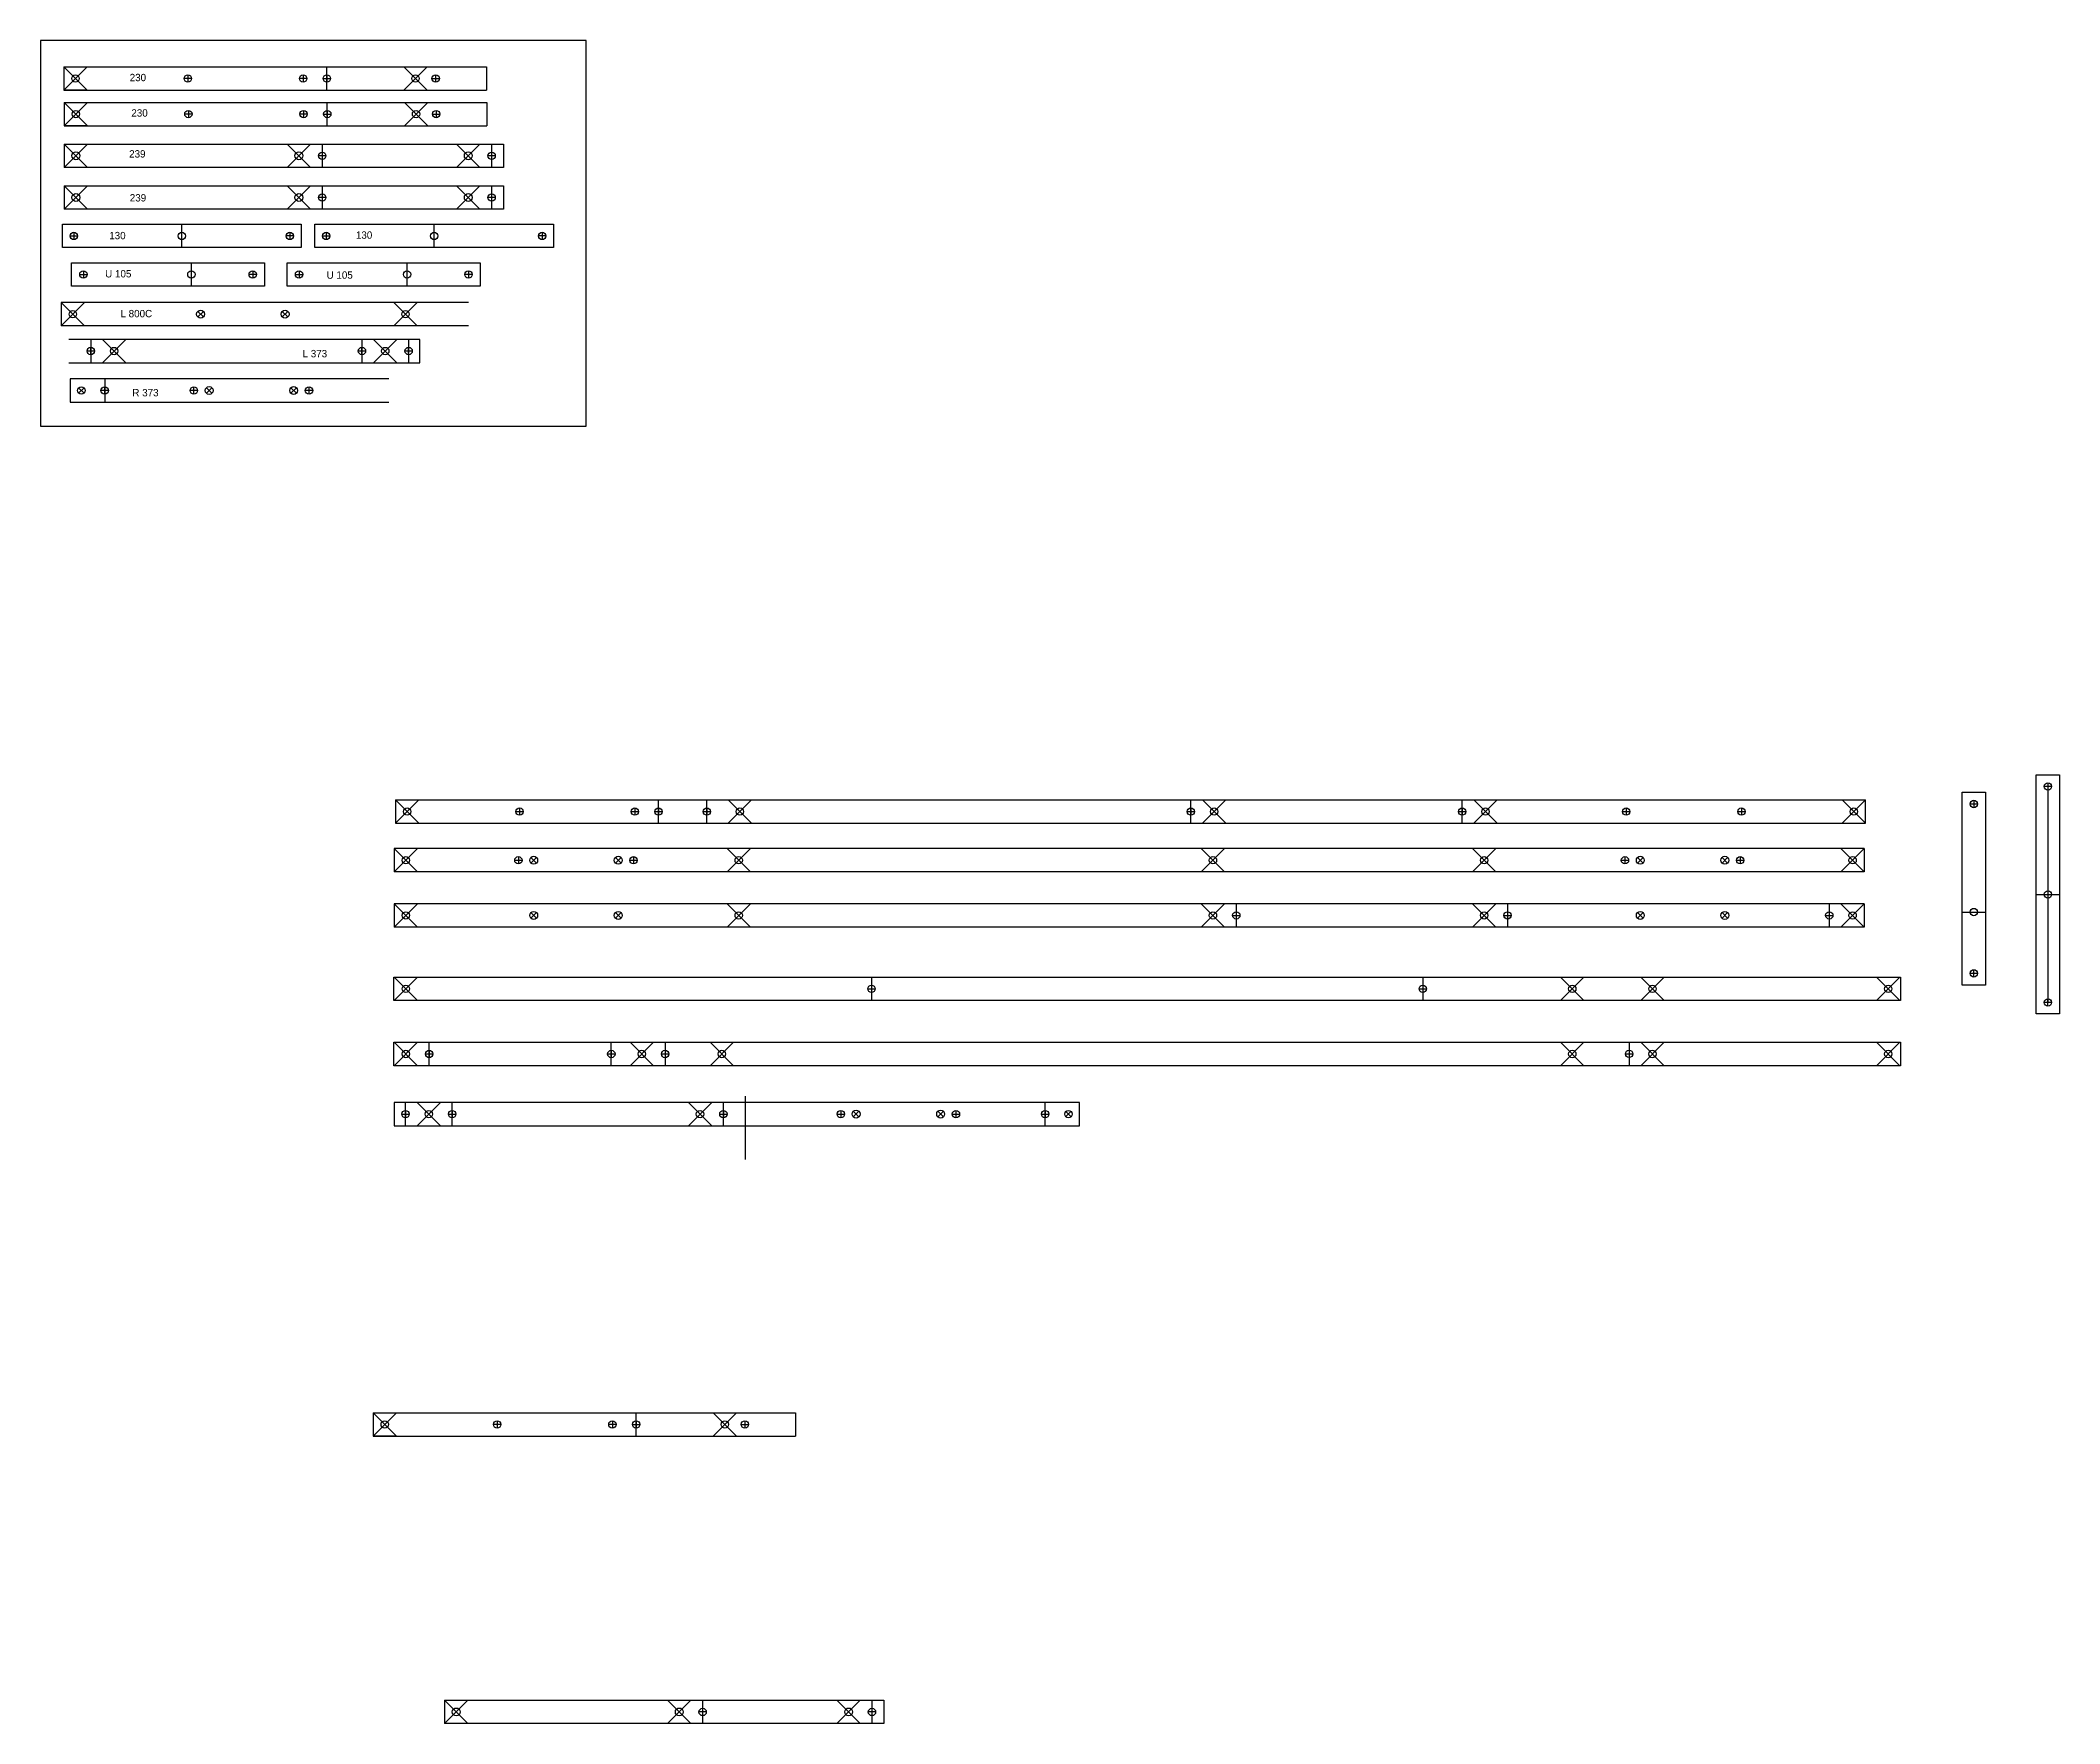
# Model space of a CAD drawing. Header units: millimetres. Extents: x -15418 to 43885, y -27590 to 23052.
# Drawn here: x 23527 to 24625, y -18605 to -17689 of the extents above; entities that cross this region are included whole.
import ezdxf

# ---------------------------------------------------------------- set-up
doc = ezdxf.new("R2010")
doc.units = ezdxf.units.MM
doc.header["$LTSCALE"] = 0.5
doc.layers.get('Defpoints').update_dxf_attribs({"color": 4})
for name, color, linetype in [('Layer1', 1, 'Continuous'), ('Layer2', 2, 'Continuous'), ('Layer3', 9, 'Continuous')]:
    doc.layers.add(name, color=color, linetype=linetype)

msp = doc.modelspace()

# ---------------------------------------------------------------- linework, layer by layer
at = {"layer": 'Defpoints', "transparency": 33554661}
for centre in [(23795.0036, -18135.0157), (23795.0036, -18135.0157), (23841.0036, -18135.0157), (23841.0036, -18135.0157), (24397.2036, -18135.0157), (24397.2036, -18135.0157), (24443.2036, -18135.0157), (24443.2036, -18135.0157), (23795.0036, -18165.0157), (23841.0036, -18165.0157), (24397.2036, -18165.0157), (24397.2036, -18165.0157), (24443.2036, -18165.0157), (23970.4475, -18273.1473), (23970.4475, -18273.1473), (24016.4475, -18273.1473), (24016.4475, -18273.1473), (23752.8685, -18598.5333), (23752.8685, -18598.5333), (23752.8685, -18598.5333), (23874.2385, -18598.5333), (23966.3985, -18598.5333)]:
    msp.add_circle(centre, 2.15, dxfattribs=at)
at = {"layer": 'Layer1', "transparency": 33554661}
for p, q in [((23526.5505, -17688.7918), (23526.5505, -17898.7918)), ((23823.5505, -17688.7918), (23526.5505, -17688.7918)), ((23823.5505, -17898.7918), (23823.5505, -17688.7918)), ((23539.2627, -17703.1668), (23551.9627, -17715.8668)), ((23539.2627, -17715.8668), (23551.9627, -17703.1668)), ((23539.2627, -17703.1668), (23551.9627, -17715.8668)), ((23539.2627, -17715.8668), (23551.9627, -17703.1668)), ((23539.2627, -17703.1668), (23539.2627, -17715.8668)), ((23539.2627, -17703.1668), (23769.2627, -17703.1668)), ((23608.8127, -17709.5168), (23604.8127, -17709.5168)), ((23606.8127, -17707.5168), (23606.8127, -17711.5168)), ((23671.5127, -17709.5168), (23667.5127, -17709.5168)), ((23669.5127, -17707.5168), (23669.5127, -17711.5168)), ((23680.425, -17709.5168), (23684.425, -17709.5168)), ((23682.425, -17715.8668), (23682.425, -17703.1668)), ((23682.425, -17707.5168), (23682.425, -17711.5168)), ((23737.0627, -17703.1668), (23724.3627, -17715.8668)), ((23737.0627, -17715.8668), (23724.3627, -17703.1668)), ((23739.6573, -17709.5168), (23743.6573, -17709.5168)), ((23741.6573, -17707.5168), (23741.6573, -17711.5168)), ((23769.2627, -17703.1668), (23769.2627, -17715.8668)), ((23551.9627, -17715.8668), (23539.2627, -17715.8668)), ((23551.9627, -17715.8668), (23539.2627, -17715.8668)), ((23551.9627, -17715.8668), (23539.2627, -17715.8668)), ((23551.9627, -17715.8668), (23539.2627, -17715.8668)), ((23539.2627, -17715.8668), (23769.2627, -17715.8668)), ((23539.5285, -17722.5453), (23552.2285, -17735.2453)), ((23539.5285, -17735.2453), (23552.2285, -17722.5453)), ((23539.5285, -17722.5453), (23552.2285, -17735.2453)), ((23539.5285, -17735.2453), (23552.2285, -17722.5453)), ((23539.5285, -17722.5453), (23539.5285, -17735.2453)), ((23539.5285, -17722.5453), (23769.5285, -17722.5453)), ((23682.6908, -17735.2453), (23682.6908, -17722.5453)), ((23737.3285, -17722.5453), (23724.6285, -17735.2453)), ((23737.3285, -17735.2453), (23724.6285, -17722.5453)), ((23769.5285, -17722.5453), (23769.5285, -17735.2453)), ((23552.2285, -17735.2453), (23539.5285, -17735.2453)), ((23552.2285, -17735.2453), (23539.5285, -17735.2453)), ((23552.2285, -17735.2453), (23539.5285, -17735.2453)), ((23552.2285, -17735.2453), (23539.5285, -17735.2453)), ((23539.5285, -17735.2453), (23769.5285, -17735.2453)), ((23609.0785, -17728.8953), (23605.0785, -17728.8953)), ((23607.0785, -17726.8953), (23607.0785, -17730.8953)), ((23671.7785, -17728.8953), (23667.7785, -17728.8953)), ((23669.7785, -17726.8953), (23669.7785, -17730.8953)), ((23680.6908, -17728.8953), (23684.6908, -17728.8953)), ((23682.6908, -17726.8953), (23682.6908, -17730.8953)), ((23739.9231, -17728.8953), (23743.9231, -17728.8953)), ((23741.9231, -17726.8953), (23741.9231, -17730.8953)), ((23539.5285, -17745.2453), (23539.5285, -17757.9453)), ((23539.5285, -17745.2453), (23778.5285, -17745.2453)), ((23539.5285, -17757.9453), (23552.2285, -17745.2453)), ((23539.5285, -17757.9453), (23552.2285, -17745.2453)), ((23539.5285, -17745.2453), (23552.2285, -17757.9453)), ((23660.8985, -17757.9453), (23673.5985, -17745.2453)), ((23660.8985, -17757.9453), (23673.5985, -17745.2453)), ((23660.8985, -17745.2453), (23673.5985, -17757.9453)), ((23679.9485, -17745.2453), (23679.9485, -17757.9453)), ((23753.0585, -17757.9453), (23765.7585, -17745.2453)), ((23753.0585, -17757.9453), (23765.7585, -17745.2453)), ((23753.0585, -17745.2453), (23765.7585, -17757.9453)), ((23772.1085, -17745.2453), (23772.1085, -17757.9453)), ((23778.5285, -17745.2453), (23778.5285, -17757.9453)), ((23681.9485, -17751.5953), (23677.9485, -17751.5953)), ((23679.9485, -17749.5953), (23679.9485, -17753.5953)), ((23774.1085, -17751.5953), (23770.1085, -17751.5953)), ((23772.1085, -17749.5953), (23772.1085, -17753.5953)), ((23778.5285, -17757.9453), (23539.5285, -17757.9453)), ((23539.5285, -17767.9453), (23539.5285, -17780.6453)), ((23539.5285, -17767.9453), (23778.5285, -17767.9453)), ((23539.5285, -17780.6453), (23552.2285, -17767.9453)), ((23539.5285, -17780.6453), (23552.2285, -17767.9453)), ((23539.5285, -17767.9453), (23552.2285, -17780.6453)), ((23660.8985, -17780.6453), (23673.5985, -17767.9453)), ((23660.8985, -17780.6453), (23673.5985, -17767.9453)), ((23660.8985, -17767.9453), (23673.5985, -17780.6453)), ((23679.9485, -17767.9453), (23679.9485, -17780.6453)), ((23753.0585, -17780.6453), (23765.7585, -17767.9453)), ((23753.0585, -17780.6453), (23765.7585, -17767.9453)), ((23753.0585, -17767.9453), (23765.7585, -17780.6453)), ((23772.1085, -17767.9453), (23772.1085, -17780.6453)), ((23778.5285, -17767.9453), (23778.5285, -17780.6453)), ((23681.9485, -17774.2953), (23677.9485, -17774.2953)), ((23679.9485, -17772.2953), (23679.9485, -17776.2953)), ((23774.1085, -17774.2953), (23770.1085, -17774.2953)), ((23772.1085, -17772.2953), (23772.1085, -17776.2953)), ((23538.5531, -17788.8929), (23668.5531, -17788.8929)), ((23538.5531, -17801.5929), (23538.5531, -17788.8929)), ((23778.5285, -17780.6453), (23539.5285, -17780.6453)), ((23603.5531, -17801.5929), (23603.5531, -17788.8929)), ((23668.5531, -17788.8929), (23668.5531, -17801.5929)), ((23675.8129, -17788.8929), (23805.8129, -17788.8929)), ((23675.8129, -17801.5929), (23675.8129, -17788.8929)), ((23740.8129, -17801.5929), (23740.8129, -17788.8929)), ((23805.8129, -17788.8929), (23805.8129, -17801.5929)), ((23542.7731, -17795.2429), (23546.7731, -17795.2429)), ((23544.7731, -17793.2429), (23544.7731, -17797.2429)), ((23664.3331, -17795.2429), (23660.3331, -17795.2429)), ((23662.3331, -17793.2429), (23662.3331, -17797.2429)), ((23680.0329, -17795.2429), (23684.0329, -17795.2429)), ((23682.0329, -17793.2429), (23682.0329, -17797.2429)), ((23801.5929, -17795.2429), (23797.5929, -17795.2429)), ((23799.5929, -17793.2429), (23799.5929, -17797.2429)), ((23668.5531, -17801.5929), (23538.5531, -17801.5929)), ((23543.5129, -17809.808), (23648.5129, -17809.808)), ((23543.5129, -17822.508), (23543.5129, -17809.808)), ((23608.7129, -17822.508), (23608.7129, -17809.808)), ((23648.5129, -17809.808), (23648.5129, -17822.508)), ((23660.8926, -17809.808), (23765.8926, -17809.808)), ((23660.8926, -17822.508), (23660.8926, -17809.808)), ((23805.8129, -17801.5929), (23675.8129, -17801.5929)), ((23726.0926, -17822.508), (23726.0926, -17809.808)), ((23765.8926, -17809.808), (23765.8926, -17822.508)), ((23648.5129, -17822.508), (23543.5129, -17822.508)), ((23547.9329, -17816.158), (23551.9329, -17816.158)), ((23549.9329, -17814.158), (23549.9329, -17818.158)), ((23644.0929, -17816.158), (23640.0929, -17816.158)), ((23642.0929, -17814.158), (23642.0929, -17818.158)), ((23765.8926, -17822.508), (23660.8926, -17822.508)), ((23665.3126, -17816.158), (23669.3126, -17816.158)), ((23667.3126, -17814.158), (23667.3126, -17818.158)), ((23761.4726, -17816.158), (23757.4726, -17816.158)), ((23759.4726, -17814.158), (23759.4726, -17818.158)), ((23759.5125, -17831.4577), (23537.8183, -17831.4577)), ((23537.8183, -17844.1577), (23550.5183, -17831.4577)), ((23537.8183, -17831.4577), (23550.5183, -17844.1577)), ((23537.8183, -17831.4577), (23537.8183, -17844.1577)), ((23731.6183, -17831.4577), (23718.9183, -17844.1577)), ((23718.9183, -17844.1577), (23731.6183, -17831.4577)), ((23718.9183, -17844.1577), (23731.6183, -17831.4577)), ((23718.9183, -17831.4577), (23731.6183, -17844.1577)), ((23759.5125, -17844.1577), (23537.8183, -17844.1577)), ((23612.198, -17839.328), (23615.2385, -17836.2874)), ((23612.198, -17836.2874), (23615.2385, -17839.328)), ((23658.198, -17839.328), (23661.2385, -17836.2874)), ((23658.198, -17836.2874), (23661.2385, -17839.328)), ((23733.0639, -17851.5226), (23542.0517, -17851.5226)), ((23553.9578, -17851.5226), (23553.9578, -17864.2226)), ((23553.9578, -17859.8726), (23553.9578, -17855.8726)), ((23573.0078, -17851.5226), (23560.3078, -17864.2226)), ((23573.0078, -17851.5226), (23560.3078, -17864.2226)), ((23573.0078, -17851.5226), (23560.3078, -17864.2226)), ((23573.0078, -17864.2226), (23560.3078, -17851.5226)), ((23701.5578, -17851.5226), (23701.5578, -17864.2226)), ((23701.5578, -17859.8726), (23701.5578, -17855.8726)), ((23720.6078, -17864.2226), (23707.9078, -17851.5226)), ((23720.6078, -17851.5226), (23707.9078, -17864.2226)), ((23720.6078, -17864.2226), (23707.9078, -17851.5226)), ((23726.9578, -17851.5226), (23726.9578, -17864.2226)), ((23726.9578, -17859.8726), (23726.9578, -17855.8726)), ((23733.0639, -17864.2226), (23733.0639, -17851.5226)), ((23542.0517, -17864.2226), (23733.0639, -17864.2226)), ((23555.9578, -17857.8726), (23551.9578, -17857.8726)), ((23703.5578, -17857.8726), (23699.5578, -17857.8726)), ((23728.9578, -17857.8726), (23724.9578, -17857.8726)), ((23716.1768, -17872.9758), (23542.7263, -17872.9758)), ((23542.7263, -17872.9758), (23542.7263, -17885.6758)), ((23550.3527, -17877.8055), (23547.3122, -17880.8461)), ((23550.3527, -17880.8461), (23547.3122, -17877.8055)), ((23561.5324, -17872.9758), (23561.5324, -17885.6758)), ((23561.5324, -17881.3258), (23561.5324, -17877.3258)), ((23610.0324, -17881.3258), (23610.0324, -17877.3258)), ((23619.9027, -17877.8055), (23616.8622, -17880.8461)), ((23619.9027, -17880.8461), (23616.8622, -17877.8055)), ((23665.9027, -17877.8055), (23662.8622, -17880.8461)), ((23665.9027, -17880.8461), (23662.8622, -17877.8055)), ((23672.7324, -17881.3258), (23672.7324, -17877.3258)), ((23542.7263, -17885.6758), (23716.1768, -17885.6758)), ((23563.5324, -17879.3258), (23559.5324, -17879.3258)), ((23612.0324, -17879.3258), (23608.0324, -17879.3258)), ((23674.7324, -17879.3258), (23670.7324, -17879.3258)), ((23526.5505, -17898.7918), (23823.5505, -17898.7918)), ((23719.7771, -18102.1757), (24519.7771, -18102.1757)), ((23719.7771, -18102.1757), (23732.4771, -18114.8757)), ((23719.7771, -18114.8757), (23732.4771, -18102.1757)), ((23719.7771, -18102.1757), (23719.7771, -18114.8757)), ((23785.3271, -18108.5257), (23789.3271, -18108.5257)), ((23787.3271, -18106.5257), (23787.3271, -18110.5257)), ((23848.0271, -18108.5257), (23852.0271, -18108.5257)), ((23850.0271, -18106.5257), (23850.0271, -18110.5257)), ((23860.9394, -18108.5257), (23864.9394, -18108.5257)), ((23862.9394, -18114.8757), (23862.9394, -18102.1757)), ((23862.9394, -18106.5257), (23862.9394, -18110.5257)), ((23887.1944, -18108.5257), (23891.1944, -18108.5257)), ((23889.1944, -18114.8757), (23889.1944, -18102.1757)), ((23889.1944, -18106.5257), (23889.1944, -18110.5257)), ((23913.5771, -18102.1757), (23900.8771, -18114.8757)), ((23913.5771, -18114.8757), (23900.8771, -18102.1757)), ((23900.8771, -18102.1757), (23913.5771, -18114.8757)), ((23900.8771, -18114.8757), (23913.5771, -18102.1757)), ((23900.8771, -18102.1757), (23913.5771, -18114.8757)), ((23900.8771, -18114.8757), (23913.5771, -18102.1757)), ((24150.6394, -18108.5257), (24154.6394, -18108.5257)), ((24152.6394, -18114.8757), (24152.6394, -18102.1757)), ((24152.6394, -18106.5257), (24152.6394, -18110.5257)), ((24158.9894, -18102.1757), (24171.6894, -18114.8757)), ((24158.9894, -18114.8757), (24171.6894, -18102.1757)), ((24158.9894, -18102.1757), (24171.6894, -18114.8757)), ((24158.9894, -18114.8757), (24171.6894, -18102.1757)), ((24158.9894, -18102.1757), (24171.6894, -18114.8757)), ((24158.9894, -18114.8757), (24171.6894, -18102.1757)), ((24298.2394, -18108.5257), (24302.2394, -18108.5257)), ((24300.2394, -18114.8757), (24300.2394, -18102.1757)), ((24300.2394, -18106.5257), (24300.2394, -18110.5257)), ((24306.5894, -18102.1757), (24319.2894, -18114.8757)), ((24306.5894, -18114.8757), (24319.2894, -18102.1757)), ((24387.5271, -18108.5257), (24391.5271, -18108.5257)), ((24389.5271, -18106.5257), (24389.5271, -18110.5257)), ((24450.2271, -18108.5257), (24454.2271, -18108.5257)), ((24452.2271, -18106.5257), (24452.2271, -18110.5257)), ((24519.7771, -18102.1757), (24507.0771, -18114.8757)), ((24519.7771, -18114.8757), (24507.0771, -18102.1757)), ((24519.7771, -18114.8757), (24519.7771, -18102.1757)), ((23719.7771, -18114.8757), (24519.7771, -18114.8757)), ((23784.6536, -18135.0157), (23788.6536, -18135.0157)), ((23786.6536, -18133.0157), (23786.6536, -18137.0157)), ((23847.3536, -18135.0157), (23851.3536, -18135.0157)), ((23849.3536, -18133.0157), (23849.3536, -18137.0157)), ((24386.8536, -18135.0157), (24390.8536, -18135.0157)), ((24388.8536, -18133.0157), (24388.8536, -18137.0157)), ((24449.5536, -18135.0157), (24453.5536, -18135.0157)), ((24451.5536, -18133.0157), (24451.5536, -18137.0157)), ((24177.366, -18163.0157), (24177.366, -18167.0157)), ((24324.966, -18163.0157), (24324.966, -18167.0157)), ((24500.0536, -18163.0157), (24500.0536, -18167.0157)), ((24175.366, -18165.0157), (24179.366, -18165.0157)), ((24322.966, -18165.0157), (24326.966, -18165.0157)), ((24498.0536, -18165.0157), (24502.0536, -18165.0157)), ((23976.8036, -18205.0157), (23980.8036, -18205.0157)), ((23978.8036, -18203.0157), (23978.8036, -18207.0157)), ((24276.8036, -18205.0157), (24280.8036, -18205.0157)), ((24278.8036, -18203.0157), (24278.8036, -18207.0157)), ((23736.1536, -18240.4473), (23740.1536, -18240.4473)), ((23738.1536, -18238.4473), (23738.1536, -18242.4473)), ((23835.2536, -18240.4473), (23839.2536, -18240.4473)), ((23837.2536, -18238.4473), (23837.2536, -18242.4473)), ((23864.5036, -18240.4473), (23868.5036, -18240.4473)), ((23866.5036, -18238.4473), (23866.5036, -18242.4473)), ((24389.1036, -18240.3973), (24393.1036, -18240.3973)), ((24391.1036, -18238.3973), (24391.1036, -18242.3973)), ((23723.2098, -18273.1473), (23727.2098, -18273.1473)), ((23725.2098, -18271.1473), (23725.2098, -18275.1473)), ((23748.6098, -18273.1473), (23752.6098, -18273.1473)), ((23750.6098, -18271.1473), (23750.6098, -18275.1473)), ((23896.2098, -18273.1473), (23900.2098, -18273.1473)), ((23898.2098, -18271.1473), (23898.2098, -18275.1473)), ((24071.2975, -18273.1473), (24075.2975, -18273.1473)), ((24073.2975, -18271.1473), (24073.2975, -18275.1473)), ((23848.7219, -18442.0387), (23852.7219, -18442.0387)), ((23850.7219, -18440.0387), (23850.7219, -18444.0387)), ((23907.9542, -18442.0387), (23911.9542, -18442.0387)), ((23909.9542, -18440.0387), (23909.9542, -18444.0387))]:
    msp.add_line(p, q, dxfattribs=at)
for centre, radius in [((23545.6127, -17709.5168), 2), ((23545.6127, -17709.5168), 2), ((23545.6127, -17709.5168), 2), ((23545.6127, -17709.5168), 2), ((23545.6127, -17709.5168), 2), ((23545.6127, -17709.5168), 2), ((23606.8127, -17709.5168), 2), ((23606.8127, -17709.5168), 2), ((23669.5127, -17709.5168), 2), ((23669.5127, -17709.5168), 2), ((23682.425, -17709.5168), 2), ((23682.425, -17709.5168), 2), ((23730.7127, -17709.5168), 2), ((23741.6573, -17709.5168), 2), ((23741.6573, -17709.5168), 2), ((23545.8785, -17728.8953), 2), ((23545.8785, -17728.8953), 2), ((23545.8785, -17728.8953), 2), ((23545.8785, -17728.8953), 2), ((23545.8785, -17728.8953), 2), ((23545.8785, -17728.8953), 2), ((23607.0785, -17728.8953), 2), ((23607.0785, -17728.8953), 2), ((23669.7785, -17728.8953), 2), ((23669.7785, -17728.8953), 2), ((23682.6908, -17728.8953), 2), ((23682.6908, -17728.8953), 2), ((23730.9785, -17728.8953), 2), ((23741.9231, -17728.8953), 2), ((23741.9231, -17728.8953), 2), ((23545.8785, -17751.5953), 2.15), ((23545.8785, -17751.5953), 2.15), ((23545.8785, -17751.5953), 2.15), ((23667.2485, -17751.5953), 2.15), ((23679.9485, -17751.5953), 2), ((23679.9485, -17751.5953), 2), ((23759.4085, -17751.5953), 2.15), ((23772.1085, -17751.5953), 2), ((23772.1085, -17751.5953), 2), ((23545.8785, -17774.2953), 2.15), ((23545.8785, -17774.2953), 2.15), ((23545.8785, -17774.2953), 2.15), ((23667.2485, -17774.2953), 2.15), ((23679.9485, -17774.2953), 2), ((23679.9485, -17774.2953), 2), ((23759.4085, -17774.2953), 2.15), ((23772.1085, -17774.2953), 2), ((23772.1085, -17774.2953), 2), ((23544.7731, -17795.2429), 2), ((23544.7731, -17795.2429), 2), ((23603.5531, -17795.2429), 2), ((23662.3331, -17795.2429), 2), ((23662.3331, -17795.2429), 2), ((23682.0329, -17795.2429), 2), ((23682.0329, -17795.2429), 2), ((23740.8129, -17795.2429), 2), ((23799.5929, -17795.2429), 2), ((23799.5929, -17795.2429), 2), ((23549.9329, -17816.158), 2), ((23549.9329, -17816.158), 2), ((23608.7129, -17816.158), 2), ((23642.0929, -17816.158), 2), ((23642.0929, -17816.158), 2), ((23667.3126, -17816.158), 2), ((23667.3126, -17816.158), 2), ((23726.0926, -17816.158), 2), ((23759.4726, -17816.158), 2), ((23759.4726, -17816.158), 2), ((23544.1683, -17837.8077), 2), ((23613.7183, -17837.8077), 2.15), ((23659.7183, -17837.8077), 2.15), ((23725.2683, -17837.8077), 2), ((23553.9578, -17857.8726), 2), ((23553.9578, -17857.8726), 2), ((23566.6578, -17857.8726), 2), ((23566.6578, -17857.8726), 2), ((23566.6578, -17857.8726), 2), ((23566.6578, -17857.8726), 2), ((23566.6578, -17857.8726), 2), ((23566.6578, -17857.8726), 2), ((23566.6578, -17857.8726), 2), ((23566.6578, -17857.8726), 2), ((23566.6578, -17857.8726), 2), ((23701.5578, -17857.8726), 2), ((23701.5578, -17857.8726), 2), ((23714.2578, -17857.8726), 2), ((23726.9578, -17857.8726), 2), ((23726.9578, -17857.8726), 2), ((23548.8324, -17879.3258), 2), ((23561.5324, -17879.3258), 2), ((23561.5324, -17879.3258), 2), ((23610.0324, -17879.3258), 2), ((23610.0324, -17879.3258), 2), ((23618.3824, -17879.3258), 2.15), ((23618.3824, -17879.3258), 2.15), ((23664.3824, -17879.3258), 2.15), ((23664.3824, -17879.3258), 2.15), ((23672.7324, -17879.3258), 2), ((23672.7324, -17879.3258), 2), ((23726.1271, -18108.5257), 2), ((23787.3271, -18108.5257), 2), ((23787.3271, -18108.5257), 2), ((23850.0271, -18108.5257), 2), ((23850.0271, -18108.5257), 2), ((23862.9394, -18108.5257), 2), ((23862.9394, -18108.5257), 2), ((23889.1944, -18108.5257), 2), ((23889.1944, -18108.5257), 2), ((23907.2271, -18108.5257), 2), ((23907.2271, -18108.5257), 2), ((23907.2271, -18108.5257), 2), ((23907.2271, -18108.5257), 2), ((23907.2271, -18108.5257), 2), ((23907.2271, -18108.5257), 2), ((23907.2271, -18108.5257), 2), ((23907.2271, -18108.5257), 2), ((23907.2271, -18108.5257), 2), ((24152.6394, -18108.5257), 2), ((24152.6394, -18108.5257), 2), ((24165.3394, -18108.5257), 2), ((24165.3394, -18108.5257), 2), ((24165.3394, -18108.5257), 2), ((24165.3394, -18108.5257), 2), ((24165.3394, -18108.5257), 2), ((24165.3394, -18108.5257), 2), ((24165.3394, -18108.5257), 2), ((24165.3394, -18108.5257), 2), ((24165.3394, -18108.5257), 2), ((24300.2394, -18108.5257), 2), ((24300.2394, -18108.5257), 2), ((24312.9394, -18108.5257), 2), ((24389.5271, -18108.5257), 2), ((24389.5271, -18108.5257), 2), ((24452.2271, -18108.5257), 2), ((24452.2271, -18108.5257), 2), ((24513.4271, -18108.5257), 2), ((24513.4271, -18108.5257), 2), ((24513.4271, -18108.5257), 2), ((23786.6536, -18135.0157), 2), ((23786.6536, -18135.0157), 2), ((23849.3536, -18135.0157), 2), ((23849.3536, -18135.0157), 2), ((24388.8536, -18135.0157), 2), ((24388.8536, -18135.0157), 2), ((24451.5536, -18135.0157), 2), ((24451.5536, -18135.0157), 2), ((24177.366, -18165.0157), 2), ((24177.366, -18165.0157), 2), ((24324.966, -18165.0157), 2), ((24324.966, -18165.0157), 2), ((24500.0536, -18165.0157), 2), ((24500.0536, -18165.0157), 2), ((23978.8036, -18205.0157), 2), ((23978.8036, -18205.0157), 2), ((24278.8036, -18205.0157), 2), ((24278.8036, -18205.0157), 2), ((23738.1536, -18240.4473), 2), ((23738.1536, -18240.4473), 2), ((23837.2536, -18240.4473), 2), ((23837.2536, -18240.4473), 2), ((23866.5036, -18240.4473), 2), ((23866.5036, -18240.4473), 2), ((24391.1036, -18240.3973), 2), ((24391.1036, -18240.3973), 2), ((23725.2098, -18273.1473), 2), ((23725.2098, -18273.1473), 2), ((23750.6098, -18273.1473), 2), ((23750.6098, -18273.1473), 2), ((23898.2098, -18273.1473), 2), ((23898.2098, -18273.1473), 2), ((24073.2975, -18273.1473), 2), ((24073.2975, -18273.1473), 2), ((23850.7219, -18442.0387), 2), ((23850.7219, -18442.0387), 2), ((23909.9542, -18442.0387), 2), ((23909.9542, -18442.0387), 2)]:
    msp.add_circle(centre, radius, dxfattribs=at)
at = {"layer": 'Layer2', "transparency": 33554661}
for p, q in [((24612.6922, -18218.5965), (24612.6922, -18088.5965)), ((24612.6922, -18088.5965), (24625.3922, -18088.5965)), ((24621.0422, -18094.8165), (24617.0422, -18094.8165)), ((24619.0422, -18092.8165), (24619.0422, -18096.8165)), ((24619.0422, -18094.8165), (24619.0422, -18212.3765)), ((24625.3922, -18088.5965), (24625.3922, -18218.5965)), ((24572.3645, -18202.9698), (24572.3645, -18097.9698)), ((24572.3645, -18097.9698), (24585.0645, -18097.9698)), ((24580.7145, -18104.3898), (24576.7145, -18104.3898)), ((24578.7145, -18102.3898), (24578.7145, -18106.3898)), ((24585.0645, -18097.9698), (24585.0645, -18202.9698)), ((24519.1036, -18128.6657), (23719.1036, -18128.6657)), ((23719.1036, -18128.6657), (23719.1036, -18141.3657)), ((24519.1036, -18128.6657), (24519.1036, -18141.3657)), ((24519.1036, -18141.3657), (23719.1036, -18141.3657)), ((24519.1036, -18158.6657), (23719.1036, -18158.6657)), ((23719.1036, -18158.6657), (23719.1036, -18171.3657)), ((24177.366, -18158.6657), (24177.366, -18171.3657)), ((24324.966, -18158.6657), (24324.966, -18171.3657)), ((24500.0536, -18158.6657), (24500.0536, -18171.3657)), ((24519.1036, -18158.6657), (24519.1036, -18171.3657)), ((24572.3645, -18163.1698), (24585.0645, -18163.1698)), ((24612.6922, -18153.5965), (24625.3922, -18153.5965)), ((24519.1036, -18171.3657), (23719.1036, -18171.3657)), ((24580.7145, -18196.5498), (24576.7145, -18196.5498)), ((24578.7145, -18198.5498), (24578.7145, -18194.5498)), ((23718.8036, -18198.6657), (24538.8036, -18198.6657)), ((23718.8036, -18211.3657), (23718.8036, -18198.6657)), ((23978.8036, -18198.6657), (23978.8036, -18211.3657)), ((24278.8036, -18198.6657), (24278.8036, -18211.3657)), ((24538.8036, -18198.6657), (24538.8036, -18211.3657)), ((24585.0645, -18202.9698), (24572.3645, -18202.9698)), ((24538.8036, -18211.3657), (23718.8036, -18211.3657)), ((24625.3922, -18218.5965), (24612.6922, -18218.5965)), ((24621.0422, -18212.3765), (24617.0422, -18212.3765)), ((24619.0422, -18214.3765), (24619.0422, -18210.3765)), ((23718.8036, -18234.0973), (24538.8036, -18234.0973)), ((23718.8036, -18246.7973), (23718.8036, -18234.0973)), ((23738.1536, -18246.7973), (23738.1536, -18234.0973)), ((23837.2536, -18246.7973), (23837.2536, -18234.0973)), ((23866.5036, -18234.0973), (23866.5036, -18246.7973)), ((24391.1036, -18233.9973), (24391.1036, -18246.7973)), ((24538.8036, -18234.0973), (24538.8036, -18246.7973)), ((24538.8036, -18246.7973), (23718.8036, -18246.7973)), ((23719.1036, -18266.7973), (23719.1036, -18279.4973)), ((24092.1036, -18266.7973), (23719.1036, -18266.7973)), ((23725.2098, -18279.4973), (23725.2098, -18266.7973)), ((23750.6098, -18279.4973), (23750.6098, -18266.7973)), ((23898.2098, -18279.4973), (23898.2098, -18266.7973)), ((23910.1158, -18263.3756), (23910.1158, -18297.8355)), ((23960.0975, -18273.1473), (23964.0975, -18273.1473)), ((23962.0975, -18271.1473), (23962.0975, -18275.1473)), ((24022.7975, -18273.1473), (24026.7975, -18273.1473)), ((24024.7975, -18271.1473), (24024.7975, -18275.1473)), ((24073.2975, -18279.4973), (24073.2975, -18266.7973)), ((24092.1036, -18279.4973), (24092.1036, -18266.7973)), ((23719.1036, -18279.4973), (24092.1036, -18279.4973)), ((23707.5596, -18435.6887), (23707.5596, -18448.3887)), ((23707.5596, -18435.6887), (23937.5596, -18435.6887)), ((23850.7219, -18448.3887), (23850.7219, -18435.6887)), ((23937.5596, -18435.6887), (23937.5596, -18448.3887)), ((23720.2596, -18448.3887), (23707.5596, -18448.3887)), ((23720.2596, -18448.3887), (23707.5596, -18448.3887)), ((23720.2596, -18448.3887), (23707.5596, -18448.3887)), ((23720.2596, -18448.3887), (23707.5596, -18448.3887)), ((23707.5596, -18448.3887), (23937.5596, -18448.3887)), ((23777.1096, -18442.0387), (23773.1096, -18442.0387)), ((23775.1096, -18440.0387), (23775.1096, -18444.0387)), ((23839.8096, -18442.0387), (23835.8096, -18442.0387)), ((23837.8096, -18440.0387), (23837.8096, -18444.0387)), ((23746.5185, -18592.1833), (23746.5185, -18604.8833)), ((23746.5185, -18592.1833), (23985.5185, -18592.1833)), ((23746.5185, -18604.8833), (23759.2185, -18592.1833)), ((23867.8885, -18604.8833), (23880.5885, -18592.1833)), ((23886.9385, -18592.1833), (23886.9385, -18604.8833)), ((23960.0485, -18604.8833), (23972.7485, -18592.1833)), ((23979.0985, -18592.1833), (23979.0985, -18604.8833)), ((23985.5185, -18592.1833), (23985.5185, -18604.8833)), ((23888.9385, -18598.5333), (23884.9385, -18598.5333)), ((23886.9385, -18596.5333), (23886.9385, -18600.5333)), ((23981.0985, -18598.5333), (23977.0985, -18598.5333)), ((23979.0985, -18596.5333), (23979.0985, -18600.5333)), ((23985.5185, -18604.8833), (23746.5185, -18604.8833))]:
    msp.add_line(p, q, dxfattribs=at)
for centre in [(24619.0422, -18094.8165), (24578.7145, -18104.3898), (24619.0422, -18153.5965), (24578.7145, -18163.1698), (24578.7145, -18196.5498), (24619.0422, -18212.3765), (23962.0975, -18273.1473), (24024.7975, -18273.1473), (23775.1096, -18442.0387), (23837.8096, -18442.0387), (23886.9385, -18598.5333), (23979.0985, -18598.5333)]:
    msp.add_circle(centre, 2, dxfattribs=at)
at = {"layer": 'Layer3', "transparency": 33554661}
for p, q in [((23719.1036, -18141.3657), (23731.8036, -18128.6657)), ((23719.1036, -18141.3657), (23731.8036, -18128.6657)), ((23719.1036, -18128.6657), (23731.8036, -18141.3657)), ((23912.9036, -18141.3657), (23900.2036, -18128.6657)), ((23912.9036, -18128.6657), (23900.2036, -18141.3657)), ((23900.2036, -18141.3657), (23912.9036, -18128.6657)), ((23900.2036, -18141.3657), (23912.9036, -18128.6657)), ((23900.2036, -18128.6657), (23912.9036, -18141.3657)), ((24158.316, -18141.3657), (24171.016, -18128.6657)), ((24158.316, -18128.6657), (24171.016, -18141.3657)), ((24158.316, -18141.3657), (24171.016, -18128.6657)), ((24158.316, -18141.3657), (24171.016, -18128.6657)), ((24158.316, -18128.6657), (24171.016, -18141.3657)), ((24305.916, -18141.3657), (24318.616, -18128.6657)), ((24305.916, -18128.6657), (24318.616, -18141.3657)), ((24305.916, -18141.3657), (24318.616, -18128.6657)), ((24305.916, -18141.3657), (24318.616, -18128.6657)), ((24305.916, -18128.6657), (24318.616, -18141.3657)), ((24519.1036, -18141.3657), (24506.4036, -18128.6657)), ((24519.1036, -18128.6657), (24506.4036, -18141.3657)), ((23793.4834, -18136.536), (23796.5239, -18133.4954)), ((23793.4834, -18133.4954), (23796.5239, -18136.536)), ((23839.4834, -18136.536), (23842.5239, -18133.4954)), ((23839.4834, -18133.4954), (23842.5239, -18136.536)), ((24395.6834, -18136.536), (24398.7239, -18133.4954)), ((24395.6834, -18133.4954), (24398.7239, -18136.536)), ((24441.6834, -18136.536), (24444.7239, -18133.4954)), ((24441.6834, -18133.4954), (24444.7239, -18136.536)), ((23719.1036, -18171.3657), (23731.8036, -18158.6657)), ((23719.1036, -18158.6657), (23731.8036, -18171.3657)), ((23793.4834, -18166.536), (23796.5239, -18163.4954)), ((23793.4834, -18163.4954), (23796.5239, -18166.536)), ((23839.4834, -18166.536), (23842.5239, -18163.4954)), ((23839.4834, -18163.4954), (23842.5239, -18166.536)), ((23912.9036, -18158.6657), (23900.2036, -18171.3657)), ((23900.2036, -18171.3657), (23912.9036, -18158.6657)), ((23900.2036, -18171.3657), (23912.9036, -18158.6657)), ((23900.2036, -18158.6657), (23912.9036, -18171.3657)), ((24158.316, -18171.3657), (24171.016, -18158.6657)), ((24158.316, -18158.6657), (24171.016, -18171.3657)), ((24305.916, -18171.3657), (24318.616, -18158.6657)), ((24305.916, -18158.6657), (24318.616, -18171.3657)), ((24395.6834, -18166.536), (24398.7239, -18163.4954)), ((24395.6834, -18163.4954), (24398.7239, -18166.536)), ((24441.6834, -18166.536), (24444.7239, -18163.4954)), ((24441.6834, -18163.4954), (24444.7239, -18166.536)), ((24519.1036, -18171.3657), (24506.4036, -18158.6657)), ((24519.1036, -18158.6657), (24506.4036, -18171.3657)), ((23719.1036, -18211.3657), (23731.8036, -18198.6657)), ((23731.8036, -18211.3657), (23719.1036, -18198.6657)), ((23719.1036, -18211.3657), (23731.8036, -18198.6657)), ((23731.8036, -18211.3657), (23719.1036, -18198.6657)), ((24366.5536, -18211.3657), (24353.8536, -18198.6657)), ((24366.5536, -18211.3657), (24353.8536, -18198.6657)), ((24353.8536, -18211.3657), (24366.5536, -18198.6657)), ((24410.1536, -18211.3657), (24397.4536, -18198.6657)), ((24410.1536, -18211.3657), (24397.4536, -18198.6657)), ((24397.4536, -18211.3657), (24410.1536, -18198.6657)), ((24538.5036, -18211.3657), (24525.8036, -18198.6657)), ((24525.8036, -18211.3657), (24538.5036, -18198.6657)), ((24538.5036, -18211.3657), (24525.8036, -18198.6657)), ((24525.8036, -18211.3657), (24538.5036, -18198.6657)), ((23719.1036, -18246.7973), (23731.8036, -18234.0973)), ((23731.8036, -18246.7973), (23719.1036, -18234.0973)), ((23719.1036, -18246.7973), (23731.8036, -18234.0973)), ((23731.8036, -18246.7973), (23719.1036, -18234.0973)), ((23719.1036, -18246.7973), (23731.8036, -18234.0973)), ((23731.8036, -18246.7973), (23719.1036, -18234.0973)), ((23860.1536, -18246.7973), (23847.4536, -18234.0973)), ((23860.1536, -18246.7973), (23847.4536, -18234.0973)), ((23860.1536, -18246.7973), (23847.4536, -18234.0973)), ((23847.4536, -18246.7973), (23860.1536, -18234.0973)), ((23903.7536, -18246.7973), (23891.0536, -18234.0973)), ((23891.0536, -18246.7973), (23903.7536, -18234.0973)), ((24366.5536, -18246.7973), (24353.8536, -18234.0973)), ((24353.8536, -18246.7973), (24366.5536, -18234.0973)), ((24366.5536, -18246.7973), (24353.8536, -18234.0973)), ((24366.5536, -18246.7973), (24353.8536, -18234.0973)), ((24353.8536, -18246.7973), (24366.5536, -18234.0973)), ((24410.1536, -18246.7973), (24397.4536, -18234.0973)), ((24397.4536, -18246.7973), (24410.1536, -18234.0973)), ((24410.1536, -18246.7973), (24397.4536, -18234.0973)), ((24410.1536, -18246.7973), (24397.4536, -18234.0973)), ((24397.4536, -18246.7973), (24410.1536, -18234.0973)), ((24538.5036, -18246.7973), (24525.8036, -18234.0973)), ((24525.8036, -18246.7973), (24538.5036, -18234.0973)), ((24538.5036, -18246.7973), (24525.8036, -18234.0973)), ((24525.8036, -18246.7973), (24538.5036, -18234.0973)), ((24538.5036, -18246.7973), (24525.8036, -18234.0973)), ((24525.8036, -18246.7973), (24538.5036, -18234.0973)), ((23731.5598, -18266.7973), (23744.2598, -18279.4973)), ((23731.5598, -18279.4973), (23744.2598, -18266.7973)), ((23731.5598, -18266.7973), (23744.2598, -18279.4973)), ((23879.1598, -18279.4973), (23891.8598, -18266.7973)), ((23879.1598, -18279.4973), (23891.8598, -18266.7973)), ((23879.1598, -18279.4973), (23891.8598, -18266.7973)), ((23879.1598, -18266.7973), (23891.8598, -18279.4973)), ((23968.9272, -18274.6676), (23971.9678, -18271.627)), ((23968.9272, -18271.627), (23971.9678, -18274.6676)), ((24014.9272, -18274.6676), (24017.9678, -18271.627)), ((24014.9272, -18271.627), (24017.9678, -18274.6676)), ((24084.4772, -18274.6676), (24087.5178, -18271.627)), ((24084.4772, -18271.627), (24087.5178, -18274.6676)), ((23707.5596, -18435.6887), (23720.2596, -18448.3887)), ((23707.5596, -18448.3887), (23720.2596, -18435.6887)), ((23707.5596, -18435.6887), (23720.2596, -18448.3887)), ((23707.5596, -18448.3887), (23720.2596, -18435.6887)), ((23905.3596, -18435.6887), (23892.6596, -18448.3887)), ((23905.3596, -18448.3887), (23892.6596, -18435.6887)), ((23746.5185, -18604.8833), (23759.2185, -18592.1833)), ((23746.5185, -18592.1833), (23759.2185, -18604.8833)), ((23867.8885, -18604.8833), (23880.5885, -18592.1833)), ((23867.8885, -18592.1833), (23880.5885, -18604.8833)), ((23960.0485, -18604.8833), (23972.7485, -18592.1833)), ((23960.0485, -18592.1833), (23972.7485, -18604.8833))]:
    msp.add_line(p, q, dxfattribs=at)
for centre in [(24619.0422, -18094.8165), (24578.7145, -18104.3898), (23725.4536, -18135.0157), (23725.4536, -18135.0157), (23725.4536, -18135.0157), (23725.4536, -18135.0157), (23725.4536, -18135.0157), (23725.4536, -18135.0157), (23906.5536, -18135.0157), (23906.5536, -18135.0157), (23906.5536, -18135.0157), (23906.5536, -18135.0157), (23906.5536, -18135.0157), (23906.5536, -18135.0157), (23906.5536, -18135.0157), (23906.5536, -18135.0157), (23906.5536, -18135.0157), (24164.666, -18135.0157), (24164.666, -18135.0157), (24164.666, -18135.0157), (24164.666, -18135.0157), (24164.666, -18135.0157), (24164.666, -18135.0157), (24164.666, -18135.0157), (24164.666, -18135.0157), (24164.666, -18135.0157), (24312.266, -18135.0157), (24312.266, -18135.0157), (24312.266, -18135.0157), (24312.266, -18135.0157), (24312.266, -18135.0157), (24312.266, -18135.0157), (24312.266, -18135.0157), (24312.266, -18135.0157), (24312.266, -18135.0157), (24512.7536, -18135.0157), (23725.4536, -18165.0157), (23906.5536, -18165.0157), (24164.666, -18165.0157), (24312.266, -18165.0157), (24512.7536, -18165.0157), (24578.7145, -18196.5498), (23725.4536, -18205.0157), (23725.4536, -18205.0157), (23725.4536, -18205.0157), (23725.4536, -18205.0157), (23725.4536, -18205.0157), (23725.4536, -18205.0157), (24360.2036, -18205.0157), (24360.2036, -18205.0157), (24360.2036, -18205.0157), (24360.2036, -18205.0157), (24360.2036, -18205.0157), (24360.2036, -18205.0157), (24403.8036, -18205.0157), (24403.8036, -18205.0157), (24403.8036, -18205.0157), (24403.8036, -18205.0157), (24403.8036, -18205.0157), (24403.8036, -18205.0157), (24532.1536, -18205.0157), (24532.1536, -18205.0157), (24532.1536, -18205.0157), (24532.1536, -18205.0157), (24532.1536, -18205.0157), (24532.1536, -18205.0157), (24619.0422, -18212.3765), (23725.4536, -18240.4473), (23853.8036, -18240.4473), (23897.4036, -18240.4473), (24360.2036, -18240.4473), (24360.2036, -18240.4473), (24360.2036, -18240.4473), (24360.2036, -18240.4473), (24360.2036, -18240.4473), (24360.2036, -18240.4473), (24360.2036, -18240.4473), (24360.2036, -18240.4473), (24360.2036, -18240.4473), (24403.8036, -18240.4473), (24403.8036, -18240.4473), (24403.8036, -18240.4473), (24403.8036, -18240.4473), (24403.8036, -18240.4473), (24403.8036, -18240.4473), (24403.8036, -18240.4473), (24403.8036, -18240.4473), (24403.8036, -18240.4473), (24532.1536, -18240.4473), (24532.1536, -18240.4473), (24532.1536, -18240.4473), (24532.1536, -18240.4473), (24532.1536, -18240.4473), (24532.1536, -18240.4473), (24532.1536, -18240.4473), (24532.1536, -18240.4473), (24532.1536, -18240.4473), (23737.9098, -18273.1473), (23885.5098, -18273.1473), (23885.5098, -18273.1473), (23885.5098, -18273.1473), (23885.5098, -18273.1473), (23885.5098, -18273.1473), (23885.5098, -18273.1473), (23885.5098, -18273.1473), (23885.5098, -18273.1473), (23885.5098, -18273.1473), (23962.0975, -18273.1473), (24024.7975, -18273.1473), (24085.9975, -18273.1473), (23713.9096, -18442.0387), (23713.9096, -18442.0387), (23713.9096, -18442.0387), (23713.9096, -18442.0387), (23713.9096, -18442.0387), (23713.9096, -18442.0387), (23775.1096, -18442.0387), (23837.8096, -18442.0387), (23899.0096, -18442.0387), (23886.9385, -18598.5333), (23979.0985, -18598.5333)]:
    msp.add_circle(centre, 2, dxfattribs=at)

# ---------------------------------------------------------------- texts
at = {"layer": 'Layer1', "transparency": 33554661, "char_height": 4, "attachment_point": 1}
for s, width, heights, insert in [('230 ', 24.201541, [0], (23575.1453, -17707.0017)), ('230 ', 24.201541, [0], (23576.0427, -17726.2758)), ('239  ', 24.201541, [0], (23574.8436, -17748.555)), ('239 ', 24.201541, [0], (23575.1965, -17772.4709)), ('130 ', 24.201541, [0], (23564.0112, -17793.0264)), ('130 ', 24.201541, [0], (23698.2471, -17792.7471)), ('U 105', 24.201541, [0], (23561.7985, -17813.7998)), ('U 105', 24.201541, [4], (23682.2864, -17814.5174)), ('L 800C ', 24.201541, [0], (23570.1378, -17835.4891)), ('L 373', 26.346883, [0], (23669.2266, -17857.2639)), ('R 373', 26.346883, [0], (23576.5958, -17878.5316))]:
    msp.add_mtext_dynamic_manual_height_columns(s, width=width, gutter_width=20, heights=heights, dxfattribs=dict(at, insert=insert))

doc.saveas('drawing.dxf')
